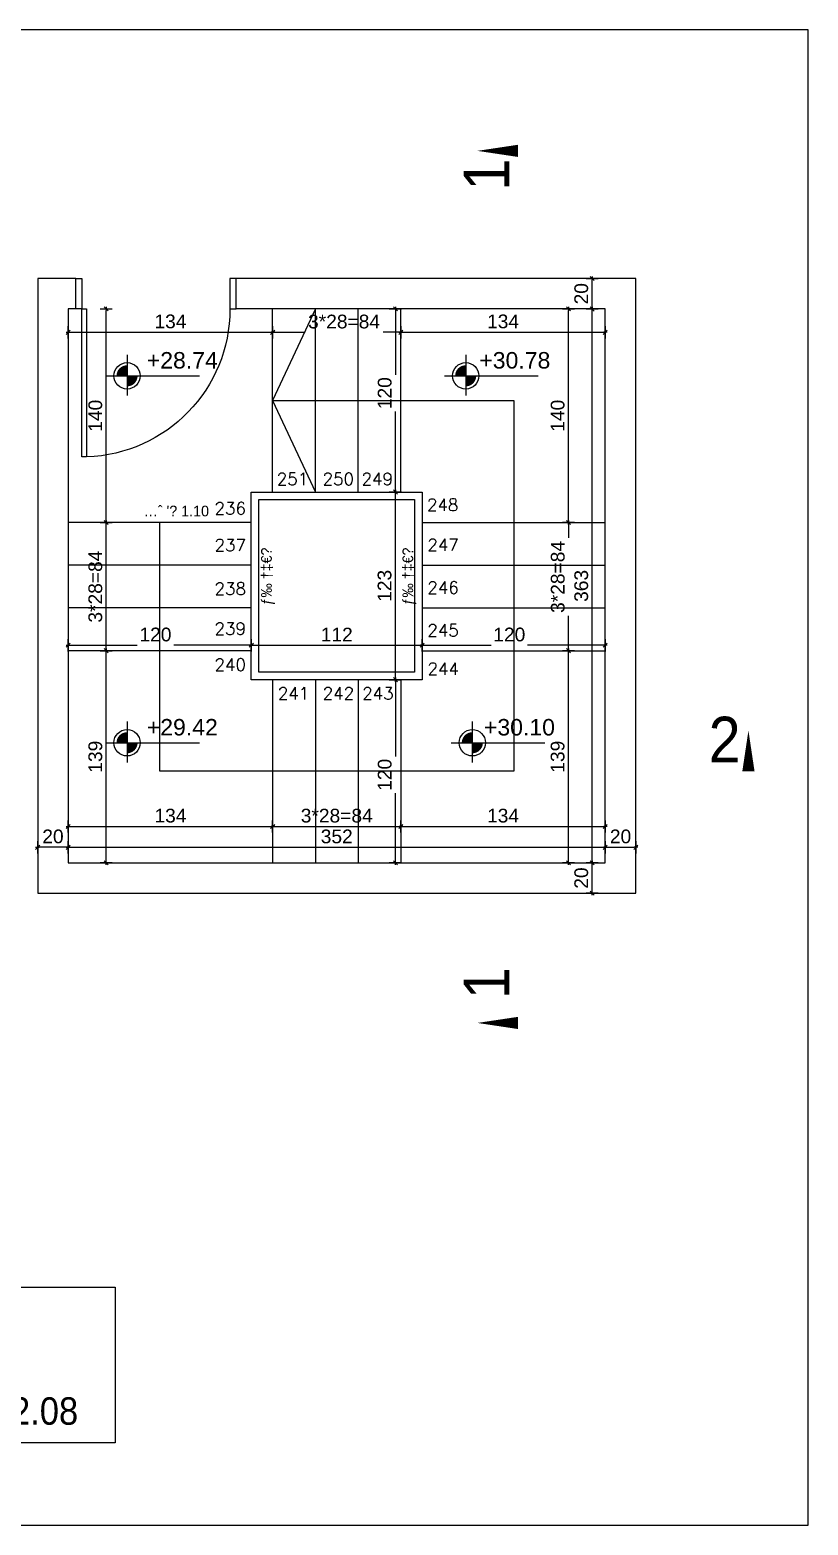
# Model space of a CAD drawing. Header units: centimetres. Extents: x 55145 to 64769, y -6931 to 11377.
# Drawn here: x 58906 to 59416, y 1106 to 2086 of the extents above; entities that cross this region are included whole.
import ezdxf
from ezdxf.enums import TextEntityAlignment as Align

# ---------------------------------------------------------------- set-up
doc = ezdxf.new("R2010")
doc.units = ezdxf.units.CM
doc.header["$LTSCALE"] = 11
doc.header["$MEASUREMENT"] = 0
doc.layers.get('DEFPOINTS').update_dxf_attribs({"color": 1})
for name, color, linetype in [('A_Door_p', 6, 'Continuous'), ('A_Symb_sec', 70, 'Continuous'), ('B-TEXT-H', 6, 'Continuous'), ('dim-100-v', 63, 'Continuous'), ('MABAT', 4, 'Continuous'), ('MIFLAS', 4, 'Continuous'), ('text-building', 8, 'Continuous'), ('TXT', 2, 'Continuous'), ('wall', 7, 'Continuous')]:
    doc.layers.add(name, color=color, linetype=linetype)
doc.styles.add('ROMANCE', font='romanc')
doc.styles.get("Standard").update_dxf_attribs({"font": 'arial.ttf'})
doc.styles.add('TDE_LIB', font='simpheb')
doc.styles.add('TIPUS-K-KARKA$0$SIMPHEB', font='SIMPHEB')
doc.dimstyles.new('1-25', dxfattribs={"dimtxt": 9, "dimasz": 1, "dimexe": 2, "dimexo": 3, "dimgap": 2.5, "dimtad": 1, "dimdec": 0, "dimdsep": 46, "dimtxsty": 'Standard', "dimblk": 'GGK_DIM', "dimcen": 0.09, "dimse1": 1, "dimse2": 1, "dimadec": 0, "dimazin": 0, "dimtfac": 1, "dimtdec": 0, "dimtix": 1, "dimtmove": 2, "dimatfit": 3, "dimfxl": 1, "dimtolj": 1, "dimtzin": 0, "dimarcsym": 0})

# ---------------------------------------------------------------- blocks, each defined once
blk = doc.blocks.new('A$C0DED7F16')
at = {"layer": 'A_Door_p'}
for points in [[(0.01, 117), (4.01, 117), (4, 97.02), (0, 97.02)], [(105.01, 117), (101.01, 117), (101, 97), (105, 97)], [(101, 97), (98, 97), (97.98, 0), (100.98, 0), (101, 97)]]:
    blk.add_lwpolyline(points, dxfattribs=at)
blk.add_arc((101, 97), 97, 179.98706, 268.21559, dxfattribs=at)
blk = doc.blocks.new('GGK_DIM')
for p, q in [((1.33336, 1.33336), (-1.33332, -1.33332)), ((0, 0), (-1, 0)), ((0, 4), (0, -4)), ((1.33336, 0), (0, 0))]:
    blk.add_line(p, q)
blk = doc.blocks.new('*D558')
at = {"layer": 'DEFPOINTS', "color": 0, "transparency": 16777216}
for p in [(59282.96, 1550.64), (58930.96, 1540.52), (59282.96, 1540.52)]:
    blk.add_point(p, dxfattribs=at)
at = {"layer": 'dim-100-v', "color": 0, "lineweight": -2, "transparency": 16777216}
blk.add_line((58931.96, 1550.64), (59281.96, 1550.64), dxfattribs=at)
at = {"layer": 'dim-100-v', "color": 0, "lineweight": -2, "transparency": 16777216, "rotation": 180}
blk.add_blockref('GGK_DIM', (58930.96, 1550.64), dxfattribs=at)
at = {"layer": 'dim-100-v', "color": 0, "lineweight": -2, "transparency": 16777216}
blk.add_blockref('GGK_DIM', (59282.96, 1550.64), dxfattribs=at)
at = {"layer": 'dim-100-v', "color": 0, "transparency": 16777216, "insert": (59106.96, 1557.74), "char_height": 9, "attachment_point": 5}
blk.add_mtext('\\A1;352', dxfattribs=at)
blk = doc.blocks.new('*D559')
at = {"layer": 'DEFPOINTS', "color": 0, "transparency": 16777216}
for p in [(59302.96, 1550.64), (59282.96, 1540.52), (59302.96, 1543.35)]:
    blk.add_point(p, dxfattribs=at)
at = {"layer": 'dim-100-v', "color": 0, "lineweight": -2, "transparency": 16777216}
blk.add_line((59283.96, 1550.64), (59301.96, 1550.64), dxfattribs=at)
at = {"layer": 'dim-100-v', "color": 0, "lineweight": -2, "transparency": 16777216, "rotation": 180}
blk.add_blockref('GGK_DIM', (59282.96, 1550.64), dxfattribs=at)
at = {"layer": 'dim-100-v', "color": 0, "lineweight": -2, "transparency": 16777216}
blk.add_blockref('GGK_DIM', (59302.96, 1550.64), dxfattribs=at)
at = {"layer": 'dim-100-v', "color": 0, "transparency": 16777216, "insert": (59292.96, 1557.74), "char_height": 9, "attachment_point": 5}
blk.add_mtext('\\A1;20', dxfattribs=at)
blk = doc.blocks.new('*D560')
at = {"layer": 'DEFPOINTS', "color": 0, "transparency": 16777216}
for p in [(58910.96, 1550.64), (58910.96, 1540.52), (58930.96, 1540.52)]:
    blk.add_point(p, dxfattribs=at)
at = {"layer": 'dim-100-v', "color": 0, "lineweight": -2, "transparency": 16777216}
blk.add_line((58929.96, 1550.64), (58911.96, 1550.64), dxfattribs=at)
at = {"layer": 'dim-100-v', "color": 0, "lineweight": -2, "transparency": 16777216, "rotation": 180}
blk.add_blockref('GGK_DIM', (58910.96, 1550.64), dxfattribs=at)
at = {"layer": 'dim-100-v', "color": 0, "lineweight": -2, "transparency": 16777216}
blk.add_blockref('GGK_DIM', (58930.96, 1550.64), dxfattribs=at)
at = {"layer": 'dim-100-v', "color": 0, "transparency": 16777216, "insert": (58920.96, 1557.74), "char_height": 9, "attachment_point": 5}
blk.add_mtext('\\A1;20', dxfattribs=at)
blk = doc.blocks.new('*D561')
at = {"layer": 'DEFPOINTS', "color": 0, "transparency": 16777216}
for p in [(58930.96, 1563.06), (59064.96, 1564.25), (59064.96, 1558.93)]:
    blk.add_point(p, dxfattribs=at)
at = {"layer": 'dim-100-v', "color": 0, "lineweight": -2, "transparency": 16777216}
blk.add_line((58931.96, 1564.25), (59063.96, 1564.25), dxfattribs=at)
at = {"layer": 'dim-100-v', "color": 0, "lineweight": -2, "transparency": 16777216, "rotation": 180}
blk.add_blockref('GGK_DIM', (58930.96, 1564.25), dxfattribs=at)
at = {"layer": 'dim-100-v', "color": 0, "lineweight": -2, "transparency": 16777216}
blk.add_blockref('GGK_DIM', (59064.96, 1564.25), dxfattribs=at)
at = {"layer": 'dim-100-v', "color": 0, "transparency": 16777216, "insert": (58997.96, 1571.35), "char_height": 9, "attachment_point": 5}
blk.add_mtext('\\A1;134', dxfattribs=at)
blk = doc.blocks.new('*D562')
at = {"layer": 'DEFPOINTS', "color": 0, "transparency": 16777216}
for p in [(59064.96, 1558.93), (59148.96, 1564.25), (59148.96, 1560.25)]:
    blk.add_point(p, dxfattribs=at)
at = {"layer": 'dim-100-v', "color": 0, "lineweight": -2, "transparency": 16777216}
blk.add_line((59065.96, 1564.25), (59147.96, 1564.25), dxfattribs=at)
at = {"layer": 'dim-100-v', "color": 0, "lineweight": -2, "transparency": 16777216, "rotation": 180}
blk.add_blockref('GGK_DIM', (59064.96, 1564.25), dxfattribs=at)
at = {"layer": 'dim-100-v', "color": 0, "lineweight": -2, "transparency": 16777216}
blk.add_blockref('GGK_DIM', (59148.96, 1564.25), dxfattribs=at)
at = {"layer": 'dim-100-v', "color": 0, "transparency": 16777216, "insert": (59106.96, 1571.35), "char_height": 9, "attachment_point": 5}
blk.add_mtext('\\A1;3*28=84', dxfattribs=at)
blk = doc.blocks.new('*D563')
at = {"layer": 'DEFPOINTS', "color": 0, "transparency": 16777216}
for p in [(59148.96, 1560.25), (59282.96, 1564.25), (59282.96, 1560.25)]:
    blk.add_point(p, dxfattribs=at)
at = {"layer": 'dim-100-v', "color": 0, "lineweight": -2, "transparency": 16777216}
blk.add_line((59149.96, 1564.25), (59281.96, 1564.25), dxfattribs=at)
at = {"layer": 'dim-100-v', "color": 0, "lineweight": -2, "transparency": 16777216, "rotation": 180}
blk.add_blockref('GGK_DIM', (59148.96, 1564.25), dxfattribs=at)
at = {"layer": 'dim-100-v', "color": 0, "lineweight": -2, "transparency": 16777216}
blk.add_blockref('GGK_DIM', (59282.96, 1564.25), dxfattribs=at)
at = {"layer": 'dim-100-v', "color": 0, "transparency": 16777216, "insert": (59215.96, 1571.35), "char_height": 9, "attachment_point": 5}
blk.add_mtext('\\A1;134', dxfattribs=at)
blk = doc.blocks.new('*D564')
at = {"layer": 'DEFPOINTS', "color": 0, "transparency": 16777216}
for p in [(58955.86, 1679.52), (58963.49, 1679.52), (58953.9, 1540.52)]:
    blk.add_point(p, dxfattribs=at)
at = {"layer": 'dim-100-v', "color": 0, "lineweight": -2, "transparency": 16777216}
blk.add_line((58955.86, 1541.52), (58955.86, 1678.52), dxfattribs=at)
for p, rotation in [((58955.86, 1679.52), 90), ((58955.86, 1540.52), 270)]:
    blk.add_blockref('GGK_DIM', p, dxfattribs=dict(at, rotation=rotation))
at = {"layer": 'dim-100-v', "color": 0, "transparency": 16777216, "insert": (58948.77, 1610.02), "char_height": 9, "attachment_point": 5, "rotation": 90}
blk.add_mtext('\\A1;139', dxfattribs=at)
blk = doc.blocks.new('*D565')
at = {"layer": 'DEFPOINTS', "color": 0, "transparency": 16777216}
for p in [(58955.86, 1763.52), (58962.64, 1763.52), (58963.49, 1679.52)]:
    blk.add_point(p, dxfattribs=at)
at = {"layer": 'dim-100-v', "color": 0, "lineweight": -2, "transparency": 16777216}
blk.add_line((58955.86, 1680.52), (58955.86, 1762.52), dxfattribs=at)
for p, rotation in [((58955.86, 1763.52), 90), ((58955.86, 1679.52), 270)]:
    blk.add_blockref('GGK_DIM', p, dxfattribs=dict(at, rotation=rotation))
at = {"layer": 'dim-100-v', "color": 0, "transparency": 16777216, "insert": (58948.77, 1721.52), "char_height": 9, "attachment_point": 5, "rotation": 90}
blk.add_mtext('\\A1;3*28=84', dxfattribs=at)
blk = doc.blocks.new('*D566')
at = {"layer": 'DEFPOINTS', "color": 0, "transparency": 16777216}
for p in [(58955.86, 1903.52), (58959.86, 1903.52), (58962.64, 1763.52)]:
    blk.add_point(p, dxfattribs=at)
at = {"layer": 'dim-100-v', "color": 0, "lineweight": -2, "transparency": 16777216}
blk.add_line((58955.86, 1764.52), (58955.86, 1902.52), dxfattribs=at)
for p, rotation in [((58955.86, 1903.52), 90), ((58955.86, 1763.52), 270)]:
    blk.add_blockref('GGK_DIM', p, dxfattribs=dict(at, rotation=rotation))
at = {"layer": 'dim-100-v', "color": 0, "transparency": 16777216, "insert": (58948.77, 1833.52), "char_height": 9, "attachment_point": 5, "rotation": 90}
blk.add_mtext('\\A1;140', dxfattribs=at)
blk = doc.blocks.new('*D567')
at = {"layer": 'DEFPOINTS', "color": 0, "transparency": 16777216}
for p in [(59258.85, 1679.52), (59268.17, 1679.52), (59264.92, 1540.52)]:
    blk.add_point(p, dxfattribs=at)
at = {"layer": 'dim-100-v', "color": 0, "lineweight": -2, "transparency": 16777216}
blk.add_line((59258.85, 1541.52), (59258.85, 1678.52), dxfattribs=at)
for p, rotation in [((59258.85, 1679.52), 90), ((59258.85, 1540.52), 270)]:
    blk.add_blockref('GGK_DIM', p, dxfattribs=dict(at, rotation=rotation))
at = {"layer": 'dim-100-v', "color": 0, "transparency": 16777216, "insert": (59251.75, 1610.02), "char_height": 9, "attachment_point": 5, "rotation": 90}
blk.add_mtext('\\A1;139', dxfattribs=at)
blk = doc.blocks.new('*D568')
at = {"layer": 'DEFPOINTS', "color": 0, "transparency": 16777216}
for p in [(59258.85, 1763.52), (59271.99, 1763.52), (59268.17, 1679.52)]:
    blk.add_point(p, dxfattribs=at)
at = {"layer": 'dim-100-v', "color": 0, "lineweight": -2, "transparency": 16777216}
for p, q in [((59258.85, 1762.52), (59258.85, 1753.4)), ((59258.85, 1680.52), (59258.85, 1702.34))]:
    blk.add_line(p, q, dxfattribs=at)
for p, rotation in [((59258.85, 1763.52), 90), ((59258.85, 1679.52), 270)]:
    blk.add_blockref('GGK_DIM', p, dxfattribs=dict(at, rotation=rotation))
at = {"layer": 'dim-100-v', "color": 0, "transparency": 16777216, "insert": (59251.85, 1727.87), "char_height": 9, "attachment_point": 5, "rotation": 90}
blk.add_mtext('\\A1;3*28=84', dxfattribs=at)
blk = doc.blocks.new('*D569')
at = {"layer": 'DEFPOINTS', "color": 0, "transparency": 16777216}
for p in [(59258.85, 1903.52), (59271.99, 1903.52), (59271.99, 1763.52)]:
    blk.add_point(p, dxfattribs=at)
at = {"layer": 'dim-100-v', "color": 0, "lineweight": -2, "transparency": 16777216}
blk.add_line((59258.85, 1764.52), (59258.85, 1902.52), dxfattribs=at)
for p, rotation in [((59258.85, 1903.52), 90), ((59258.85, 1763.52), 270)]:
    blk.add_blockref('GGK_DIM', p, dxfattribs=dict(at, rotation=rotation))
at = {"layer": 'dim-100-v', "color": 0, "transparency": 16777216, "insert": (59251.75, 1833.52), "char_height": 9, "attachment_point": 5, "rotation": 90}
blk.add_mtext('\\A1;140', dxfattribs=at)
blk = doc.blocks.new('*D570')
at = {"layer": 'DEFPOINTS', "color": 0, "transparency": 16777216}
for p in [(58930.96, 1891.2), (59064.96, 1888.2), (59064.96, 1882.64)]:
    blk.add_point(p, dxfattribs=at)
at = {"layer": 'dim-100-v', "color": 0, "lineweight": -2, "transparency": 16777216}
blk.add_line((58931.96, 1888.2), (59063.96, 1888.2), dxfattribs=at)
at = {"layer": 'dim-100-v', "color": 0, "lineweight": -2, "transparency": 16777216, "rotation": 180}
blk.add_blockref('GGK_DIM', (58930.96, 1888.2), dxfattribs=at)
at = {"layer": 'dim-100-v', "color": 0, "lineweight": -2, "transparency": 16777216}
blk.add_blockref('GGK_DIM', (59064.96, 1888.2), dxfattribs=at)
at = {"layer": 'dim-100-v', "color": 0, "transparency": 16777216, "insert": (58997.96, 1895.3), "char_height": 9, "attachment_point": 5}
blk.add_mtext('\\A1;134', dxfattribs=at)
blk = doc.blocks.new('*D571')
at = {"layer": 'DEFPOINTS', "color": 0, "transparency": 16777216}
for p in [(59064.96, 1882.64), (59148.96, 1888.2), (59148.96, 1882.94)]:
    blk.add_point(p, dxfattribs=at)
at = {"layer": 'dim-100-v', "color": 0, "lineweight": -2, "transparency": 16777216}
for p, q in [((59065.96, 1888.2), (59086.22, 1888.2)), ((59147.96, 1888.2), (59137.28, 1888.2))]:
    blk.add_line(p, q, dxfattribs=at)
at = {"layer": 'dim-100-v', "color": 0, "lineweight": -2, "transparency": 16777216, "rotation": 180}
blk.add_blockref('GGK_DIM', (59064.96, 1888.2), dxfattribs=at)
at = {"layer": 'dim-100-v', "color": 0, "lineweight": -2, "transparency": 16777216}
blk.add_blockref('GGK_DIM', (59148.96, 1888.2), dxfattribs=at)
at = {"layer": 'dim-100-v', "color": 0, "transparency": 16777216, "insert": (59111.75, 1895.2), "char_height": 9, "attachment_point": 5}
blk.add_mtext('\\A1;3*28=84', dxfattribs=at)
blk = doc.blocks.new('*D572')
at = {"layer": 'DEFPOINTS', "color": 0, "transparency": 16777216}
for p in [(59148.96, 1882.94), (59282.95, 1888.2), (59282.95, 1885.54)]:
    blk.add_point(p, dxfattribs=at)
at = {"layer": 'dim-100-v', "color": 0, "lineweight": -2, "transparency": 16777216}
blk.add_line((59149.96, 1888.2), (59281.95, 1888.2), dxfattribs=at)
at = {"layer": 'dim-100-v', "color": 0, "lineweight": -2, "transparency": 16777216, "rotation": 180}
blk.add_blockref('GGK_DIM', (59148.96, 1888.2), dxfattribs=at)
at = {"layer": 'dim-100-v', "color": 0, "lineweight": -2, "transparency": 16777216}
blk.add_blockref('GGK_DIM', (59282.95, 1888.2), dxfattribs=at)
at = {"layer": 'dim-100-v', "color": 0, "transparency": 16777216, "insert": (59215.96, 1895.3), "char_height": 9, "attachment_point": 5}
blk.add_mtext('\\A1;134', dxfattribs=at)
blk = doc.blocks.new('*D573')
at = {"layer": 'DEFPOINTS', "color": 0, "transparency": 16777216}
for p in [(58930.96, 1684.14), (59050.96, 1684.14), (59050.96, 1683.08)]:
    blk.add_point(p, dxfattribs=at)
at = {"layer": 'dim-100-v', "color": 0, "lineweight": -2, "transparency": 16777216}
for p, q in [((58931.96, 1683.08), (58976.13, 1683.08)), ((59049.96, 1683.08), (59000.14, 1683.08))]:
    blk.add_line(p, q, dxfattribs=at)
at = {"layer": 'dim-100-v', "color": 0, "lineweight": -2, "transparency": 16777216, "rotation": 180}
blk.add_blockref('GGK_DIM', (58930.96, 1683.08), dxfattribs=at)
at = {"layer": 'dim-100-v', "color": 0, "lineweight": -2, "transparency": 16777216}
blk.add_blockref('GGK_DIM', (59050.96, 1683.08), dxfattribs=at)
at = {"layer": 'dim-100-v', "color": 0, "transparency": 16777216, "insert": (58988.14, 1690.08), "char_height": 9, "attachment_point": 5}
blk.add_mtext('\\A1;120', dxfattribs=at)
blk = doc.blocks.new('*D575')
at = {"layer": 'DEFPOINTS', "color": 0, "transparency": 16777216}
for p in [(59162.96, 1679.08), (59282.96, 1683.08), (59282.96, 1679.08)]:
    blk.add_point(p, dxfattribs=at)
at = {"layer": 'dim-100-v', "color": 0, "lineweight": -2, "transparency": 16777216}
for p, q in [((59163.96, 1683.08), (59208.06, 1683.08)), ((59281.96, 1683.08), (59232.07, 1683.08))]:
    blk.add_line(p, q, dxfattribs=at)
at = {"layer": 'dim-100-v', "color": 0, "lineweight": -2, "transparency": 16777216, "rotation": 180}
blk.add_blockref('GGK_DIM', (59162.96, 1683.08), dxfattribs=at)
at = {"layer": 'dim-100-v', "color": 0, "lineweight": -2, "transparency": 16777216}
blk.add_blockref('GGK_DIM', (59282.96, 1683.08), dxfattribs=at)
at = {"layer": 'dim-100-v', "color": 0, "transparency": 16777216, "insert": (59220.06, 1690.08), "char_height": 9, "attachment_point": 5}
blk.add_mtext('\\A1;120', dxfattribs=at)
blk = doc.blocks.new('*D576')
at = {"layer": 'DEFPOINTS', "color": 0, "transparency": 16777216}
for p in [(59141.69, 1660.52), (59145.42, 1660.52), (59141.69, 1540.52)]:
    blk.add_point(p, dxfattribs=at)
at = {"layer": 'dim-100-v', "color": 0, "lineweight": -2, "transparency": 16777216}
for p, q in [((59145.42, 1659.52), (59145.42, 1610.16)), ((59145.42, 1541.52), (59145.42, 1586.16))]:
    blk.add_line(p, q, dxfattribs=at)
for p, rotation in [((59145.42, 1660.52), 90), ((59145.42, 1540.52), 270)]:
    blk.add_blockref('GGK_DIM', p, dxfattribs=dict(at, rotation=rotation))
at = {"layer": 'dim-100-v', "color": 0, "transparency": 16777216, "insert": (59138.42, 1598.16), "char_height": 9, "attachment_point": 5, "rotation": 90}
blk.add_mtext('\\A1;120', dxfattribs=at)
blk = doc.blocks.new('*D577')
at = {"layer": 'DEFPOINTS', "color": 0, "transparency": 16777216}
for p in [(59145.42, 1783.52), (59149.42, 1783.52), (59149.42, 1660.52)]:
    blk.add_point(p, dxfattribs=at)
at = {"layer": 'dim-100-v', "color": 0, "lineweight": -2, "transparency": 16777216}
blk.add_line((59145.42, 1661.52), (59145.42, 1782.52), dxfattribs=at)
for p, rotation in [((59145.42, 1783.52), 90), ((59145.42, 1660.52), 270)]:
    blk.add_blockref('GGK_DIM', p, dxfattribs=dict(at, rotation=rotation))
at = {"layer": 'dim-100-v', "color": 0, "transparency": 16777216, "insert": (59138.33, 1722.02), "char_height": 9, "attachment_point": 5, "rotation": 90}
blk.add_mtext('\\A1;123', dxfattribs=at)
blk = doc.blocks.new('*D578')
at = {"layer": 'DEFPOINTS', "color": 0, "transparency": 16777216}
for p in [(59145.42, 1903.52), (59151.45, 1903.52), (59151.45, 1783.52)]:
    blk.add_point(p, dxfattribs=at)
at = {"layer": 'dim-100-v', "color": 0, "lineweight": -2, "transparency": 16777216}
for p, q in [((59145.42, 1902.52), (59145.42, 1860.29)), ((59145.42, 1784.52), (59145.42, 1836.28))]:
    blk.add_line(p, q, dxfattribs=at)
for p, rotation in [((59145.42, 1903.52), 90), ((59145.42, 1783.52), 270)]:
    blk.add_blockref('GGK_DIM', p, dxfattribs=dict(at, rotation=rotation))
at = {"layer": 'dim-100-v', "color": 0, "transparency": 16777216, "insert": (59138.42, 1848.29), "char_height": 9, "attachment_point": 5, "rotation": 90}
blk.add_mtext('\\A1;120', dxfattribs=at)
blk = doc.blocks.new('*D579')
at = {"layer": 'DEFPOINTS', "color": 0, "transparency": 16777216}
for p in [(59274.07, 1540.49), (59274.35, 1540.49), (59283.1, 1520.52)]:
    blk.add_point(p, dxfattribs=at)
at = {"layer": 'dim-100-v', "color": 0, "lineweight": -2, "transparency": 16777216}
blk.add_line((59274.35, 1521.52), (59274.35, 1539.49), dxfattribs=at)
for p, rotation in [((59274.35, 1540.49), 90), ((59274.35, 1520.52), 270)]:
    blk.add_blockref('GGK_DIM', p, dxfattribs=dict(at, rotation=rotation))
at = {"layer": 'dim-100-v', "color": 0, "transparency": 16777216, "insert": (59267.25, 1530.5), "char_height": 9, "attachment_point": 5, "rotation": 90}
blk.add_mtext('\\A1;20', dxfattribs=at)
blk = doc.blocks.new('*D580')
at = {"layer": 'DEFPOINTS', "color": 0, "transparency": 16777216}
for p in [(59274.35, 1903.49), (59278.35, 1903.49), (59278.35, 1540.49)]:
    blk.add_point(p, dxfattribs=at)
at = {"layer": 'dim-100-v', "color": 0, "lineweight": -2, "transparency": 16777216}
blk.add_line((59274.35, 1541.49), (59274.35, 1902.49), dxfattribs=at)
for p, rotation in [((59274.35, 1903.49), 90), ((59274.35, 1540.49), 270)]:
    blk.add_blockref('GGK_DIM', p, dxfattribs=dict(at, rotation=rotation))
at = {"layer": 'dim-100-v', "color": 0, "transparency": 16777216, "insert": (59267.25, 1721.99), "char_height": 9, "attachment_point": 5, "rotation": 90}
blk.add_mtext('\\A1;363', dxfattribs=at)
blk = doc.blocks.new('*D581')
at = {"layer": 'DEFPOINTS', "color": 0, "transparency": 16777216}
for p in [(59274.35, 1923.49), (59278.35, 1923.49), (59278.35, 1903.49)]:
    blk.add_point(p, dxfattribs=at)
at = {"layer": 'dim-100-v', "color": 0, "lineweight": -2, "transparency": 16777216}
blk.add_line((59274.35, 1904.49), (59274.35, 1922.49), dxfattribs=at)
for p, rotation in [((59274.35, 1923.49), 90), ((59274.35, 1903.49), 270)]:
    blk.add_blockref('GGK_DIM', p, dxfattribs=dict(at, rotation=rotation))
at = {"layer": 'dim-100-v', "color": 0, "transparency": 16777216, "insert": (59267.25, 1913.49), "char_height": 9, "attachment_point": 5, "rotation": 90}
blk.add_mtext('\\A1;20', dxfattribs=at)
blk = doc.blocks.new('PLAN00')
for p, q in [((0, 32), (0, -30)), ((-32, 0), (110, 0))]:
    blk.add_line(p, q)
at = {"const_width": 16}
for points in [[(0, 8, 0.414214), (0, 8, 0.414214), (-8, 0, 0.414214)], [(0, -8, 0.414214), (0, -8, 0.414214), (8, 0, 0.414214)]]:
    blk.add_lwpolyline(points, format="xyb", dxfattribs=at)
blk.add_circle((0, 0), 20)
blk.add_attdef('FLOOR', (29.4, 11.1), '', height=25)
blk = doc.blocks.new('SYS011')
blk.add_lwpolyline([(0, 0, 0, 0, 0), (100, 0, 12, 0, 0), (100, 40, 0, 0, 0)], format="xyseb")
at = {"style": 'TDE_LIB'}
blk.add_attdef('-', (113.3, 0), '', height=24, dxfattribs=at)
blk = doc.blocks.new('A$C63F54530')
at = {"xscale": -0.6666666666666666, "yscale": 0.6666666666666666, "zscale": 0.6666666666666666, "rotation": 89.99999999999991}
blk.add_blockref('SYS011', (40.72, 70.67), dxfattribs=at)
at = {"width": 0.9}
blk.add_attdef('SEC', (35, 17.47, -1.16), '', height=35, rotation=90, dxfattribs=at)

msp = doc.modelspace()

# ---------------------------------------------------------------- linework, layer by layer
at = {"layer": 'MABAT'}
for p, q in [((59064.96, 1783.52), (59064.96, 1903.52)), ((59092.96, 1783.52), (59092.96, 1903.52)), ((59120.96, 1783.52), (59120.96, 1903.52)), ((59148.96, 1783.52), (59148.96, 1903.52)), ((59050.96, 1763.52), (58930.96, 1763.52)), ((59162.96, 1763.52), (59282.96, 1763.52)), ((59050.96, 1735.52), (58930.96, 1735.52)), ((59162.96, 1735.52), (59282.96, 1735.52)), ((59050.96, 1707.52), (58930.96, 1707.52)), ((59162.96, 1707.52), (59282.96, 1707.52)), ((59050.96, 1679.52), (58930.96, 1679.52)), ((59162.96, 1679.52), (59282.96, 1679.52)), ((59064.96, 1660.52), (59064.96, 1540.52)), ((59092.96, 1660.52), (59092.96, 1540.52)), ((59120.96, 1660.52), (59120.96, 1540.52)), ((59148.96, 1660.52), (59148.96, 1540.52))]:
    msp.add_line(p, q, dxfattribs=at)
for points in [[(59415.89, 2086.41), (58155.89, 2086.41), (58155.89, 1106.41), (59415.89, 1106.41)], [(59050.96, 1783.52), (59162.96, 1783.52), (59162.96, 1660.52), (59050.96, 1660.52)], [(59055.96, 1778.52), (59157.96, 1778.52), (59157.96, 1665.52), (59055.96, 1665.52)]]:
    msp.add_lwpolyline(points, close=True, dxfattribs=at)
for points in [[(59092.96, 1903.52), (59064.96, 1843.52), (59092.96, 1783.52)], [(59064.96, 1843.52), (59222.96, 1843.52), (59222.96, 1600.52), (58990.96, 1600.52), (58990.96, 1763.52)]]:
    msp.add_lwpolyline(points, dxfattribs=at)
at = {"layer": 'TXT'}
msp.add_lwpolyline([(58658.64, 1262.28), (58961.78, 1262.28), (58961.78, 1160.33), (58658.64, 1160.33)], close=True, dxfattribs=at)
at = {"layer": 'wall'}
for p, q in [((58935.96, 1903.52), (58935.96, 1923.52)), ((59040.96, 1903.52), (59040.96, 1923.52))]:
    msp.add_line(p, q, dxfattribs=at)
for points in [[(58935.96, 1923.52), (58910.96, 1923.52), (58910.96, 1520.52), (59302.96, 1520.52), (59302.96, 1923.52)], [(59302.96, 1923.52), (59040.96, 1923.52)], [(58935.96, 1903.52), (58930.96, 1903.52), (58930.96, 1540.52), (59282.96, 1540.52), (59282.96, 1903.52)], [(59282.96, 1903.52), (59040.96, 1903.52)]]:
    msp.add_lwpolyline(points, dxfattribs=at)

# ---------------------------------------------------------------- block references
at = {"layer": 'A_Symb_sec'}
ref = msp.add_blockref('A$C63F54530', (59185.1, 2011.13), dxfattribs=dict(at, xscale=-1, rotation=180))
ref.add_attrib('SEC', '1', (59220.1, 1981.03, -1.16), dxfattribs={"layer": '0', "height": 30, "rotation": 90, "width": 0.9})
ref = msp.add_blockref('A$C63F54530', (58840.43, 1641.24), dxfattribs=dict(at, rotation=270))
ref.add_attrib('SEC', '2', (58860.03, 1606.24, -1.16), dxfattribs={"layer": '0', "height": 30, "width": 0.9})
ref = msp.add_blockref('A$C63F54530', (59380.79, 1641.24), dxfattribs=dict(at, xscale=-1, rotation=90))
ref.add_attrib('SEC', '2', (59350.69, 1606.24, -1.16), dxfattribs={"layer": '0', "height": 30, "width": 0.9})
ref = msp.add_blockref('A$C63F54530', (59185.1, 1431.53), dxfattribs=at)
ref.add_attrib('SEC', '1', (59220.1, 1451.13, -1.16), dxfattribs={"layer": '0', "height": 30, "rotation": 90, "width": 0.9})
at = {"layer": 'MIFLAS'}
ref = msp.add_blockref('PLAN00', (58969.53, 1859.68), dxfattribs=dict(at, xscale=0.432000000004191, yscale=0.432000000004191, zscale=0.6047999999999999))
ref.add_attrib('FLOOR', '+28.74', (58982.46, 1864.46), dxfattribs={"layer": '0', "height": 10.8})
ref = msp.add_blockref('PLAN00', (59191.48, 1859.68), dxfattribs=dict(at, xscale=0.432000000004191, yscale=0.432000000004191, zscale=0.6047999999999999))
ref.add_attrib('FLOOR', '+30.78', (59200.39, 1864.46), dxfattribs={"layer": '0', "height": 10.8})
ref = msp.add_blockref('PLAN00', (58969.53, 1619.18), dxfattribs=dict(at, xscale=0.432000000004191, yscale=0.432000000004191, zscale=0.6047999999999999))
ref.add_attrib('FLOOR', '+29.42', (58982.46, 1623.96), dxfattribs={"layer": '0', "height": 10.8})
ref = msp.add_blockref('PLAN00', (59195.82, 1619.18), dxfattribs=dict(at, xscale=0.432000000004191, yscale=0.432000000004191, zscale=0.6047999999999999))
ref.add_attrib('FLOOR', '+30.10', (59203.42, 1623.96), dxfattribs={"layer": '0', "height": 10.8})
at = {"layer": 'wall', "xscale": -1}
msp.add_blockref('A$C0DED7F16', (59040.97, 1806.5), dxfattribs=at)

# ---------------------------------------------------------------- texts
at = {"layer": 'B-TEXT-H', "style": 'ROMANCE'}
for s, p in [('251', (59067.67, 1788.12, 0)), ('250', (59097.71, 1788.12, 0)), ('249', (59123.24, 1788.12, 0)), ('236', (59026.88, 1768.81, 0)), ('248', (59166.1, 1771.13, 0)), ('237', (59026.88, 1744.71, 0)), ('247', (59166.38, 1744.89, 0)), ('246', (59166.38, 1716.89, 0)), ('238', (59026.88, 1716.17, 0)), ('239', (59026.88, 1689.99, 0)), ('245', (59166.38, 1688.89, 0)), ('240', (59026.88, 1666.32, 0)), ('244', (59166.46, 1663.62, 0)), ('241', (59068.37, 1647.52, 0)), ('242', (59097.77, 1647.52, 0)), ('243', (59123.7, 1647.52, 0))]:
    msp.add_text(s, height=8, dxfattribs=at).set_placement(p)
at = {"layer": 'text-building', "style": 'TIPUS-K-KARKA$0$SIMPHEB'}
msp.add_text("…ˆ '\x8e 1.10", height=7, dxfattribs=at).set_placement((59023.24, 1767.57, 0), align=Align.RIGHT)
for p in [(59064.4, 1709.13), (59157.05, 1709.13)]:
    msp.add_text('ƒ‰ †‡€\x8e', height=7, rotation=90, dxfattribs=at).set_placement(p)
at = {"layer": 'TXT', "width": 0.9}
msp.add_text('17.04+17.04+28=62.08', height=18, dxfattribs=at).set_placement((58937.49, 1172.18), align=Align.RIGHT)

# ---------------------------------------------------------------- dimensions: what is measured, and where the dimension line sits
at = {"layer": 'dim-100-v'}
for base, p1, p2, picture, middle in [((59274.35, 1923.49), (59278.35, 1903.49), (59278.35, 1923.49), '*D581', (59267.25, 1913.49)), ((58955.86, 1903.52), (58962.64, 1763.52), (58959.86, 1903.52), '*D566', (58948.77, 1833.52)), ((59258.85, 1903.52), (59271.99, 1763.52), (59271.99, 1903.52), '*D569', (59251.75, 1833.52)), ((59274.35, 1903.49), (59278.35, 1540.49), (59278.35, 1903.49), '*D580', (59267.25, 1721.99)), ((59145.42, 1783.52), (59149.42, 1660.52), (59149.42, 1783.52), '*D577', (59138.33, 1722.02)), ((58955.86, 1679.52), (58953.9, 1540.52), (58963.49, 1679.52), '*D564', (58948.77, 1610.02)), ((59258.85, 1679.52), (59264.92, 1540.52), (59268.17, 1679.52), '*D567', (59251.75, 1610.02)), ((59274.35, 1540.49), (59283.1, 1520.52), (59274.07, 1540.49), '*D579', (59267.25, 1530.5))]:
    dim = msp.add_linear_dim(base=base, p1=p1, p2=p2, angle=90, dimstyle='1-25', dxfattribs=at)
    dim.commit()
    dim.dimension.update_dxf_attribs({"geometry": picture, "text_midpoint": middle})
for base, p1, p2, picture, middle in [((59064.96, 1888.2), (58930.96, 1891.2), (59064.96, 1882.64), '*D570', (58997.96, 1895.3)), ((59282.95, 1888.2), (59148.96, 1882.94), (59282.95, 1885.54), '*D572', (59215.96, 1895.3)), ((59064.96, 1564.25), (58930.96, 1563.06), (59064.96, 1558.93), '*D561', (58997.96, 1571.35)), ((59282.96, 1564.25), (59148.96, 1560.25), (59282.96, 1560.25), '*D563', (59215.96, 1571.35)), ((58910.96, 1550.64), (58930.96, 1540.52), (58910.96, 1540.52), '*D560', (58920.96, 1557.74)), ((59282.96, 1550.64), (58930.96, 1540.52), (59282.96, 1540.52), '*D558', (59106.96, 1557.74)), ((59302.96, 1550.64), (59282.96, 1540.52), (59302.96, 1543.35), '*D559', (59292.96, 1557.74))]:
    dim = msp.add_linear_dim(base=base, p1=p1, p2=p2, dimstyle='1-25', dxfattribs=at)
    dim.commit()
    dim.dimension.update_dxf_attribs({"geometry": picture, "text_midpoint": middle})
for base, p1, p2, picture, middle in [((59145.42, 1903.52), (59151.45, 1783.52), (59151.45, 1903.52), '*D578', (59138.42, 1848.29)), ((59145.42, 1660.52), (59141.69, 1540.52), (59141.69, 1660.52), '*D576', (59138.42, 1598.16))]:
    dim = msp.add_linear_dim(base=base, p1=p1, p2=p2, angle=90, dimstyle='1-25', dxfattribs=at)
    dim.commit()
    dim.dimension.update_dxf_attribs({"geometry": picture, "text_midpoint": middle, "dimtype": 160})
dim = msp.add_linear_dim(base=(59148.96, 1888.2), p1=(59064.96, 1882.64), p2=(59148.96, 1882.94), text='3*28=<>', dimstyle='1-25', dxfattribs=at)
dim.commit()
dim.dimension.update_dxf_attribs({"geometry": '*D571', "text_midpoint": (59111.75, 1895.2), "dimtype": 160})
dim = msp.add_linear_dim(base=(58955.86, 1763.52), p1=(58963.49, 1679.52), p2=(58962.64, 1763.52), angle=90, text='3*28=<>', dimstyle='1-25', dxfattribs=at)
dim.commit()
dim.dimension.update_dxf_attribs({"geometry": '*D565', "text_midpoint": (58948.77, 1721.52)})
dim = msp.add_linear_dim(base=(59258.85, 1763.52), p1=(59268.17, 1679.52), p2=(59271.99, 1763.52), angle=90, text='3*28=<>', dimstyle='1-25', dxfattribs=at)
dim.commit()
dim.dimension.update_dxf_attribs({"geometry": '*D568', "text_midpoint": (59251.85, 1727.87), "dimtype": 160})
for base, p1, p2, picture, middle in [((59050.96, 1683.08), (58930.96, 1684.14), (59050.96, 1684.14), '*D573', (58988.14, 1690.08)), ((59282.96, 1683.08), (59162.96, 1679.08), (59282.96, 1679.08), '*D575', (59220.06, 1690.08))]:
    dim = msp.add_linear_dim(base=base, p1=p1, p2=p2, dimstyle='1-25', dxfattribs=at)
    dim.commit()
    dim.dimension.update_dxf_attribs({"geometry": picture, "text_midpoint": middle, "dimtype": 160})
msp.add_linear_dim(base=(59162.96, 1683.08), p1=(59050.96, 1679.08), p2=(59162.96, 1679.08), dimstyle='1-25', dxfattribs=at).render()
dim = msp.add_linear_dim(base=(59148.96, 1564.25), p1=(59064.96, 1558.93), p2=(59148.96, 1560.25), text='3*28=<>', dimstyle='1-25', dxfattribs=at)
dim.commit()
dim.dimension.update_dxf_attribs({"geometry": '*D562', "text_midpoint": (59106.96, 1571.35)})

doc.saveas('drawing.dxf')
